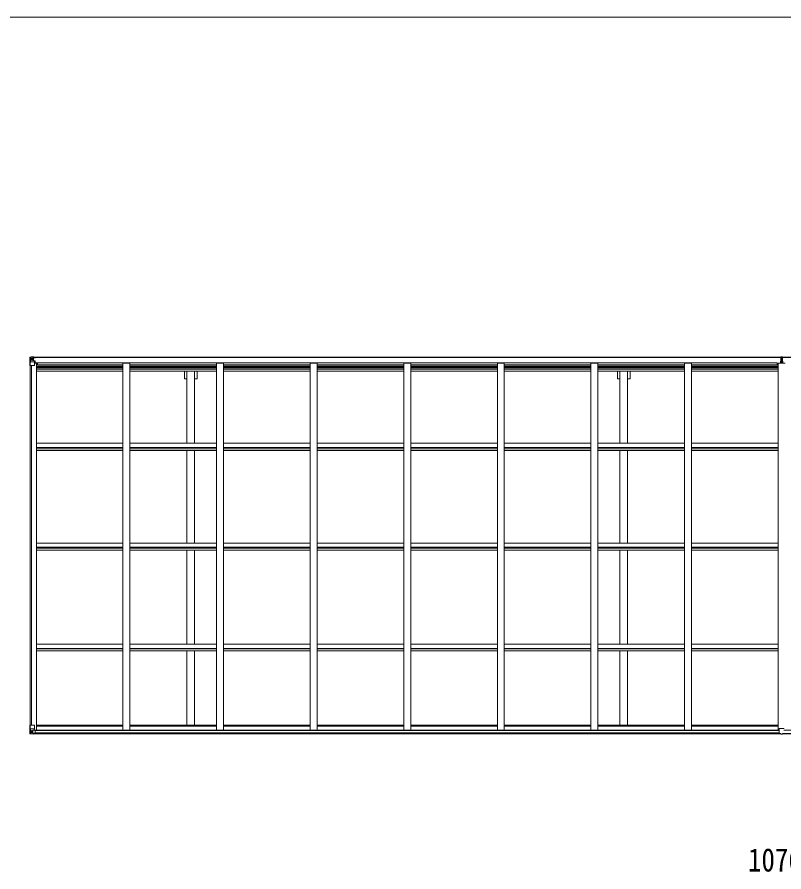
# Model space of a CAD drawing. Units: millimetres at full size; details may follow other scales. Extents: x -9783 to 9892, y -6828 to 6752.
# Drawn here: x -2438 to 3051, y 629 to 6752 of the extents above; entities that cross this region are included whole.
import ezdxf
from ezdxf.enums import TextEntityAlignment as Align

# ---------------------------------------------------------------- set-up
doc = ezdxf.new("R2010")
doc.units = ezdxf.units.MM
doc.header["$LTSCALE"] = 35
for name, color, linetype, lineweight in [('0-1_本体', 4, 'Continuous', 9), ('0-2_部品', 7, 'Continuous', 9), ('0-A_寸法', 6, 'Continuous', 9), ('F-0_240', 7, 'Continuous', 9)]:
    doc.layers.add(name, color=color, linetype=linetype, lineweight=lineweight)
doc.styles.add('ＭＳ ゴシック', font='')
doc.styles.get('ＭＳ ゴシック').set_extended_font_data('MS Gothic')

msp = doc.modelspace()

# ---------------------------------------------------------------- linework, layer by layer
at = {"layer": '0-1_本体'}
for p, q in [((3028.2, 4316.31), (-2323.8, 4316.31)), ((3028.2, 4314.25), (-2323.8, 4314.25)), ((3033.2, 4316.31), (3033.14, 4316.31)), ((3033.21, 4314.25), (3033.2, 4314.25)), ((3041.2, 4316.31), (8393.2, 4316.31)), ((3041.2, 4314.25), (8393.2, 4314.25)), ((-2345.3, 1680.45), (-2345.3, 4255.54)), ((-2336.3, 1680.45), (-2336.3, 4255.54)), ((-2335.6, 1680.45), (-2335.6, 4255.54)), ((-2313.3, 4274.02), (-2300.3, 4274.02)), ((-2300.3, 1644.1), (-2300.3, 4274.02)), ((-1680.3, 4251.61), (-2300.3, 4251.61)), ((-2300.3, 4244.54), (-1680.3, 4244.54)), ((-1680.3, 4240.75), (-2300.3, 4240.75)), ((-1680.3, 4229.41), (-2300.3, 4229.41)), ((-2292.8, 4260.97), (-2292.8, 4276.05)), ((-2292.8, 4276.05), (3002.2, 4276.05)), ((-1680.3, 4260.97), (-2292.8, 4260.97)), ((-1680.3, 4274.02), (-1630.3, 4274.02)), ((-1680.3, 1644.1), (-1680.3, 4274.02)), ((-1630.3, 1644.1), (-1630.3, 4274.02)), ((-1010.3, 4260.97), (-1630.3, 4260.97)), ((-1010.3, 4251.61), (-1630.3, 4251.61)), ((-1630.3, 4244.54), (-1010.3, 4244.54)), ((-1010.3, 4240.75), (-1630.3, 4240.75)), ((-1010.3, 4229.41), (-1630.3, 4229.41)), ((-1010.3, 4274.02), (-960.3, 4274.02)), ((-1010.3, 1644.1), (-1010.3, 4274.02)), ((-960.3, 1644.1), (-960.3, 4274.02)), ((-340.3, 4260.97), (-960.3, 4260.97)), ((-340.3, 4251.61), (-960.3, 4251.61)), ((-960.3, 4244.54), (-340.3, 4244.54)), ((-340.3, 4240.75), (-960.3, 4240.75)), ((-340.3, 4229.41), (-960.3, 4229.41)), ((-340.3, 4274.02), (-290.3, 4274.02)), ((-340.3, 1644.1), (-340.3, 4274.02)), ((-290.3, 1644.1), (-290.3, 4274.02)), ((329.7, 4260.97), (-290.3, 4260.97)), ((329.7, 4251.61), (-290.3, 4251.61)), ((-290.3, 4244.54), (329.7, 4244.54)), ((329.7, 4240.75), (-290.3, 4240.75)), ((329.7, 4229.41), (-290.3, 4229.41)), ((329.7, 4274.02), (379.7, 4274.02)), ((329.7, 1644.1), (329.7, 4274.02)), ((379.7, 1644.1), (379.7, 4274.02)), ((999.7, 4260.97), (379.7, 4260.97)), ((999.7, 4251.61), (379.7, 4251.61)), ((379.7, 4244.54), (999.7, 4244.54)), ((999.7, 4240.75), (379.7, 4240.75)), ((999.7, 4229.41), (379.7, 4229.41)), ((999.7, 4274.02), (1049.7, 4274.02)), ((999.7, 1644.1), (999.7, 4274.02)), ((1049.7, 1644.1), (1049.7, 4274.02)), ((1669.7, 4260.97), (1049.7, 4260.97)), ((1669.7, 4251.61), (1049.7, 4251.61)), ((1049.7, 4244.54), (1669.7, 4244.54)), ((1669.7, 4240.75), (1049.7, 4240.75)), ((1669.7, 4229.41), (1049.7, 4229.41)), ((1669.7, 4274.02), (1719.7, 4274.02)), ((1669.7, 1644.1), (1669.7, 4274.02)), ((1719.7, 1644.1), (1719.7, 4274.02)), ((2339.7, 4260.97), (1719.7, 4260.97)), ((2339.7, 4251.61), (1719.7, 4251.61)), ((1719.7, 4244.54), (2339.7, 4244.54)), ((2339.7, 4240.75), (1719.7, 4240.75)), ((2339.7, 4229.41), (1719.7, 4229.41)), ((2339.7, 4274.02), (2389.7, 4274.02)), ((2339.7, 1644.1), (2339.7, 4274.02)), ((2389.7, 1644.1), (2389.7, 4274.02)), ((3009.7, 4260.97), (2389.7, 4260.97)), ((3009.7, 4251.61), (2389.7, 4251.61)), ((2389.7, 4244.54), (3009.7, 4244.54)), ((3009.7, 4240.75), (2389.7, 4240.75)), ((3009.7, 4229.41), (2389.7, 4229.41)), ((3002.2, 4276.05), (3002.2, 4260.97)), ((3009.7, 4274.02), (3059.7, 4274.02)), ((3009.7, 1644.1), (3009.7, 4274.02)), ((-1680.3, 4216.58), (-2300.3, 4216.58)), ((-1010.3, 4216.58), (-1630.3, 4216.58)), ((-1222.8, 3699.01), (-1222.8, 4216.58)), ((-1167.8, 3699.01), (-1167.8, 4216.58)), ((-1150.1, 4160.31), (-1150.1, 4216.58)), ((-340.3, 4216.58), (-960.3, 4216.58)), ((329.7, 4216.58), (-290.3, 4216.58)), ((999.7, 4216.58), (379.7, 4216.58)), ((1669.7, 4216.58), (1049.7, 4216.58)), ((2339.7, 4216.58), (1719.7, 4216.58)), ((1877.2, 3699.01), (1877.2, 4216.58)), ((1932.2, 3699.01), (1932.2, 4216.58)), ((1949.9, 4160.31), (1949.9, 4216.58)), ((3009.7, 4216.58), (2389.7, 4216.58)), ((-1150.1, 4160.31), (-1167.8, 4160.31)), ((1949.9, 4160.31), (1932.2, 4160.31)), ((-1680.3, 3699.01), (-2300.3, 3699.01)), ((-1010.3, 3699.01), (-1630.3, 3699.01)), ((-340.3, 3699.01), (-960.3, 3699.01)), ((329.7, 3699.01), (-290.3, 3699.01)), ((999.7, 3699.01), (379.7, 3699.01)), ((1669.7, 3699.01), (1049.7, 3699.01)), ((2339.7, 3699.01), (1719.7, 3699.01)), ((3009.7, 3699.01), (2389.7, 3699.01)), ((-1680.3, 3670.05), (-2300.3, 3670.05)), ((-1680.3, 3659.89), (-2300.3, 3659.89)), ((-1680.3, 3647.06), (-2300.3, 3647.06)), ((-1010.3, 3670.05), (-1630.3, 3670.05)), ((-1010.3, 3659.89), (-1630.3, 3659.89)), ((-1010.3, 3647.06), (-1630.3, 3647.06)), ((-1222.8, 2984.23), (-1222.8, 3647.06)), ((-1167.8, 2984.23), (-1167.8, 3647.06)), ((-340.3, 3670.05), (-960.3, 3670.05)), ((-340.3, 3659.89), (-960.3, 3659.89)), ((-340.3, 3647.06), (-960.3, 3647.06)), ((329.7, 3670.05), (-290.3, 3670.05)), ((329.7, 3659.89), (-290.3, 3659.89)), ((329.7, 3647.06), (-290.3, 3647.06)), ((999.7, 3670.05), (379.7, 3670.05)), ((999.7, 3659.89), (379.7, 3659.89)), ((999.7, 3647.06), (379.7, 3647.06)), ((1669.7, 3670.05), (1049.7, 3670.05)), ((1669.7, 3659.89), (1049.7, 3659.89)), ((1669.7, 3647.06), (1049.7, 3647.06)), ((2339.7, 3670.05), (1719.7, 3670.05)), ((2339.7, 3659.89), (1719.7, 3659.89)), ((2339.7, 3647.06), (1719.7, 3647.06)), ((1877.2, 2984.23), (1877.2, 3647.06)), ((1932.2, 2984.23), (1932.2, 3647.06)), ((3009.7, 3670.05), (2389.7, 3670.05)), ((3009.7, 3659.89), (2389.7, 3659.89)), ((3009.7, 3647.06), (2389.7, 3647.06)), ((-1680.3, 2984.23), (-2300.3, 2984.23)), ((-1680.3, 2954.79), (-2300.3, 2954.79)), ((-1680.3, 2947.64), (-2300.3, 2947.64)), ((-1010.3, 2984.23), (-1630.3, 2984.23)), ((-1010.3, 2954.79), (-1630.3, 2954.79)), ((-1010.3, 2947.64), (-1630.3, 2947.64)), ((-340.3, 2984.23), (-960.3, 2984.23)), ((-340.3, 2954.79), (-960.3, 2954.79)), ((-340.3, 2947.64), (-960.3, 2947.64)), ((329.7, 2984.23), (-290.3, 2984.23)), ((329.7, 2954.79), (-290.3, 2954.79)), ((329.7, 2947.64), (-290.3, 2947.64)), ((999.7, 2984.23), (379.7, 2984.23)), ((999.7, 2954.79), (379.7, 2954.79)), ((999.7, 2947.64), (379.7, 2947.64)), ((1669.7, 2984.23), (1049.7, 2984.23)), ((1669.7, 2954.79), (1049.7, 2954.79)), ((1669.7, 2947.64), (1049.7, 2947.64)), ((2339.7, 2984.23), (1719.7, 2984.23)), ((2339.7, 2954.79), (1719.7, 2954.79)), ((2339.7, 2947.64), (1719.7, 2947.64)), ((3009.7, 2984.23), (2389.7, 2984.23)), ((3009.7, 2954.79), (2389.7, 2954.79)), ((3009.7, 2947.64), (2389.7, 2947.64)), ((-1680.3, 2934.69), (-2300.3, 2934.69)), ((-1010.3, 2934.69), (-1630.3, 2934.69)), ((-1222.8, 2260.32), (-1222.8, 2934.69)), ((-1167.8, 2260.32), (-1167.8, 2934.69)), ((-340.3, 2934.69), (-960.3, 2934.69)), ((329.7, 2934.69), (-290.3, 2934.69)), ((999.7, 2934.69), (379.7, 2934.69)), ((1669.7, 2934.69), (1049.7, 2934.69)), ((2339.7, 2934.69), (1719.7, 2934.69)), ((1877.2, 2260.32), (1877.2, 2934.69)), ((1932.2, 2260.32), (1932.2, 2934.69)), ((3009.7, 2934.69), (2389.7, 2934.69)), ((-1680.3, 2260.32), (-2300.3, 2260.32)), ((-1680.3, 2230.56), (-2300.3, 2230.56)), ((-1680.3, 2226.27), (-2300.3, 2226.27)), ((-1680.3, 2213.25), (-2300.3, 2213.25)), ((-1010.3, 2260.32), (-1630.3, 2260.32)), ((-1010.3, 2230.56), (-1630.3, 2230.56)), ((-1010.3, 2226.27), (-1630.3, 2226.27)), ((-1010.3, 2213.25), (-1630.3, 2213.25)), ((-1222.8, 1681.33), (-1222.8, 2213.25)), ((-1167.8, 1681.33), (-1167.8, 2213.25)), ((-340.3, 2260.32), (-960.3, 2260.32)), ((-340.3, 2230.56), (-960.3, 2230.56)), ((-340.3, 2226.27), (-960.3, 2226.27)), ((-340.3, 2213.25), (-960.3, 2213.25)), ((329.7, 2260.32), (-290.3, 2260.32)), ((329.7, 2230.56), (-290.3, 2230.56)), ((329.7, 2226.27), (-290.3, 2226.27)), ((329.7, 2213.25), (-290.3, 2213.25)), ((999.7, 2260.32), (379.7, 2260.32)), ((999.7, 2230.56), (379.7, 2230.56)), ((999.7, 2226.27), (379.7, 2226.27)), ((999.7, 2213.25), (379.7, 2213.25)), ((1669.7, 2260.32), (1049.7, 2260.32)), ((1669.7, 2230.56), (1049.7, 2230.56)), ((1669.7, 2226.27), (1049.7, 2226.27)), ((1669.7, 2213.25), (1049.7, 2213.25)), ((2339.7, 2260.32), (1719.7, 2260.32)), ((2339.7, 2230.56), (1719.7, 2230.56)), ((2339.7, 2226.27), (1719.7, 2226.27)), ((2339.7, 2213.25), (1719.7, 2213.25)), ((1877.2, 1681.33), (1877.2, 2213.25)), ((1932.2, 1681.33), (1932.2, 2213.25)), ((3009.7, 2260.32), (2389.7, 2260.32)), ((3009.7, 2230.56), (2389.7, 2230.56)), ((3009.7, 2226.27), (2389.7, 2226.27)), ((3009.7, 2213.25), (2389.7, 2213.25)), ((-1680.3, 1672.21), (-2300.88, 1672.21)), ((-1680.3, 1681.33), (-2300.61, 1681.33)), ((-1010.3, 1681.33), (-1630.3, 1681.33)), ((-1010.3, 1672.21), (-1630.3, 1672.21)), ((-340.3, 1681.33), (-960.3, 1681.33)), ((-340.3, 1672.21), (-960.3, 1672.21)), ((329.7, 1681.33), (-290.3, 1681.33)), ((329.7, 1672.21), (-290.3, 1672.21)), ((999.7, 1681.33), (379.7, 1681.33)), ((999.7, 1672.21), (379.7, 1672.21)), ((1669.7, 1681.33), (1049.7, 1681.33)), ((1669.7, 1672.21), (1049.7, 1672.21)), ((2339.7, 1681.33), (1719.7, 1681.33)), ((2339.7, 1672.21), (1719.7, 1672.21)), ((3009.39, 1681.33), (2389.7, 1681.33)), ((3009.12, 1672.21), (2389.7, 1672.21)), ((-2318.8, 1619.6), (3028.2, 1619.6)), ((-2318.8, 1618.65), (3028.2, 1618.65)), ((-2309.34, 1644.1), (3018.74, 1644.1)), ((-2308.8, 1641.74), (3018.2, 1641.74)), ((-2308.8, 1626.09), (3018.2, 1626.09)), ((8388.2, 1619.6), (3041.2, 1619.6)), ((8388.2, 1618.65), (3041.2, 1618.65)), ((8378.74, 1644.1), (3050.66, 1644.1))]:
    msp.add_line(p, q, dxfattribs=at)
for points in [[(-1222.8, 4160.31), (-1240.5, 4160.31), (-1240.5, 4216.58)], [(1877.2, 4160.31), (1859.5, 4160.31), (1859.5, 4216.58)]]:
    msp.add_lwpolyline(points, dxfattribs=at)
at = {"layer": '0-2_部品'}
for p, q in [((-2347.3, 4316.25), (-2347.3, 4316.21)), ((-2346.36, 4317.25), (-2346.36, 4317.25)), ((-2346.36, 4317.21), (-2346.36, 4317.25)), ((-2337.39, 4317.64), (-2345.31, 4317.17)), ((-2344.45, 4316.2), (-2344.46, 4316.13)), ((-2344.46, 4255.54), (-2344.46, 4316.13)), ((-2343.91, 4282.42), (-2339.77, 4294.51)), ((-2340.49, 4312.75), (-2343.22, 4316.42)), ((-2339.63, 4309.25), (-2337.3, 4309.3)), ((-2339.63, 4295.77), (-2339.63, 4309.25)), ((-2337.3, 4295.74), (-2339.63, 4295.77)), ((-2325.3, 4318.43), (-2337.3, 4317.65)), ((-2337.3, 4309.3), (-2325.3, 4309.3)), ((-2337.3, 4295.74), (-2325.3, 4295.74)), ((-2337.3, 4295.74), (-2337.3, 4295.74)), ((-2331.82, 4302.1), (-2331.82, 4301.14)), ((-2326.3, 4309.3), (-2325.3, 4309.3)), ((-2318.8, 4318.94), (-2325.3, 4318.54)), ((-2325.3, 4292.45), (-2325.3, 4318.54)), ((-2325.3, 4317.66), (-2318.8, 4318.06)), ((-2323.8, 4312.84), (-2325.3, 4312.84)), ((-2323.8, 4309.3), (-2325.3, 4309.3)), ((-2323.8, 4295.74), (-2325.3, 4295.74)), ((-2324.47, 4292.19), (-2314.12, 4290.53)), ((-2324.47, 4291.55), (-2324.47, 4292.19)), ((-2314.12, 4289.9), (-2324.47, 4291.55)), ((-2318.8, 4317.13), (-2323.8, 4317.04)), ((-2323.3, 4312.48), (-2323.8, 4312.48)), ((-2319.8, 4307.55), (-2323.8, 4307.55)), ((-2319.8, 4299.34), (-2323.8, 4299.34)), ((-2323.69, 4311.18), (-2319.8, 4311.18)), ((-2323.3, 4313.5), (-2323.3, 4311.55)), ((-2315.3, 4313.5), (-2323.3, 4313.5)), ((-2315.3, 4313.48), (-2323.3, 4313.48)), ((-2313.3, 4311.63), (-2323.3, 4311.55)), ((-2323.3, 4311.38), (-2323.3, 4311.55)), ((-2323.3, 4311.55), (-2323.3, 4311.55)), ((-2319.8, 4291.44), (-2319.8, 4311.41)), ((-2318.8, 4318.06), (-2318.8, 4318.94)), ((-2318.8, 4317.54), (-2318.8, 4318.06)), ((-2318.8, 4317.54), (-2318.8, 4317.13)), ((-2318.8, 4317.13), (-2318.8, 4316.31)), ((-2314.12, 4290.53), (-2314.12, 4289.9)), ((-2313.85, 4290.46), (-2309.8, 4290.42)), ((-2313.8, 4316.74), (-2313.8, 4316.31)), ((-2313.5, 4316.74), (-2313.8, 4316.74)), ((-2313.5, 4316.74), (-2311.81, 4316.31)), ((-2313.3, 4313.24), (-2308.3, 4313.24)), ((-2313.3, 4311.63), (-2313.3, 4313.24)), ((-2313.3, 4256.54), (-2313.3, 4289.64)), ((-2308.8, 4290.41), (-2309.8, 4290.42)), ((-2309.8, 4288.69), (-2308.8, 4288.69)), ((-2308.8, 4275.23), (-2308.8, 4290.41)), ((-2308.3, 4314.25), (-2308.3, 4313.24)), ((-2308.3, 4313.24), (-2307.3, 4313.24)), ((-2307.3, 4313.24), (-2307.3, 4314.25)), ((-2307.3, 4313.24), (-2307.3, 4311.68)), ((-2307.3, 4311.56), (-2307.3, 4311.68)), ((3026.2, 4286.97), (3033.2, 4287.03)), ((3028.2, 4318.03), (3033.04, 4318.33)), ((3028.2, 4315.03), (3028.2, 4318.03)), ((3033.2, 4315.34), (3028.2, 4315.03)), ((3028.2, 4313.53), (3028.2, 4315.03)), ((3029.2, 4312.53), (3033.2, 4312.53)), ((3029.2, 4310.7), (3029.2, 4312.53)), ((3029.2, 4310.7), (3033.2, 4310.63)), ((3029.2, 4307.1), (3029.2, 4310.7)), ((3029.2, 4307.1), (3033.2, 4307.03)), ((3029.2, 4298.87), (3029.2, 4307.1)), ((3029.2, 4298.87), (3033.2, 4298.83)), ((3029.2, 4287), (3029.2, 4298.87)), ((3033.04, 4318.33), (3034.7, 4318.43)), ((3034.7, 4315.42), (3033.2, 4315.33)), ((3033.2, 4312.53), (3033.2, 4315.33)), ((3033.2, 4312.53), (3033.2, 4301.82)), ((3033.2, 4301.82), (3036.2, 4301.82)), ((3033.2, 4294.75), (3033.2, 4301.82)), ((3033.2, 4294.75), (3036.2, 4294.75)), ((3033.2, 4285.1), (3033.2, 4294.75)), ((3034.7, 4318.43), (3034.7, 4315.42)), ((3041.2, 4315.03), (3034.7, 4315.42)), ((3036.2, 4312.53), (3040.2, 4312.53)), ((3036.2, 4312.53), (3036.2, 4301.82)), ((3036.2, 4310.63), (3040.2, 4310.63)), ((3036.2, 4294.75), (3036.2, 4301.82)), ((3036.2, 4285.1), (3036.2, 4294.75)), ((3043.2, 4286.47), (3036.2, 4286.53)), ((3040.2, 4310.63), (3040.2, 4312.53)), ((3040.2, 4287), (3040.2, 4298.83)), ((3041.2, 4313.53), (3041.2, 4315.03)), ((3043.2, 4285.59), (3043.2, 4286.47)), ((-2344.46, 4255.54), (-2314.3, 4255.54)), ((-2343.91, 4282.42), (-2337.3, 4282.21)), ((-2337.3, 4282.21), (-2313.3, 4282.21)), ((-2308.8, 4278.54), (-2313.3, 4278.54)), ((-2292.8, 4275.23), (-2313.3, 4275.23)), ((3026.2, 4285.59), (3033.2, 4285.53)), ((3026.2, 4274.21), (3026.2, 4285.09)), ((3033.2, 4285.1), (3036.2, 4285.1)), ((3033.2, 4278.03), (3033.2, 4285.1)), ((3033.2, 4278.03), (3036.2, 4278.03)), ((3033.2, 4278.03), (3033.2, 4274.21)), ((3036.2, 4278.03), (3036.2, 4285.1)), ((3036.2, 4278.03), (3036.2, 4274.21)), ((3043.2, 4274.21), (3043.2, 4285.09)), ((-2347.3, 1680.45), (-2314.3, 1680.45)), ((-2347.3, 1619.74), (-2347.3, 1680.45)), ((-2344.46, 1680.45), (-2344.46, 1619.86)), ((-2343.91, 1653.57), (-2337.3, 1653.78)), ((-2343.91, 1653.57), (-2339.77, 1641.48)), ((-2337.3, 1653.78), (-2313.3, 1653.78)), ((-2313.3, 1679.45), (-2313.3, 1646.35)), ((3018.2, 1622.19), (3018.2, 1654.51)), ((3050.2, 1655.51), (3019.2, 1655.51)), ((-2346.36, 1618.78), (-2346.36, 1618.74)), ((-2337.39, 1618.35), (-2345.31, 1618.82)), ((-2344.45, 1619.79), (-2344.46, 1619.86)), ((-2340.49, 1623.24), (-2343.22, 1619.57)), ((-2337.3, 1640.25), (-2339.63, 1640.22)), ((-2339.63, 1640.22), (-2339.63, 1626.74)), ((-2339.63, 1626.74), (-2337.3, 1626.69)), ((-2337.3, 1640.25), (-2337.3, 1640.25)), ((-2325.3, 1640.25), (-2337.3, 1640.25)), ((-2337.3, 1626.69), (-2325.3, 1626.69)), ((-2325.3, 1617.56), (-2337.3, 1618.34)), ((-2332.78, 1633.89), (-2332.78, 1634.85)), ((-2325.3, 1644.23), (-2318.8, 1644.23)), ((-2325.3, 1644.23), (-2325.3, 1617.45)), ((-2314.12, 1646.09), (-2324.47, 1644.44)), ((-2324.47, 1644.44), (-2324.47, 1644.23)), ((-2321.78, 1644.23), (-2314.12, 1645.46)), ((-2318.8, 1644.23), (-2309.8, 1644.2)), ((-2318.8, 1617.05), (-2318.8, 1622.99)), ((-2309.8, 1622.42), (-2318.8, 1622.37)), ((-2314.12, 1645.46), (-2314.12, 1646.09)), ((-2308.8, 1643.29), (-2308.8, 1623.14)), ((3018.2, 1622.19), (3018.2, 1622.15)), ((3028.2, 1621.42), (3019.2, 1621.47)), ((3041.2, 1621.42), (3050.2, 1621.47))]:
    msp.add_line(p, q, dxfattribs=at)
for points in [[(-2347.3, 4316.21), (-2347.3, 4255.54), (-2344.46, 4255.54)], [(-2346.36, 4317.25), (-2337.3, 4317.81), (-2325.3, 4318.54)], [(-2333.74, 4303.06), (-2334.7, 4303.06), (-2334.7, 4304.02), (-2333.74, 4304.02)], [(-2332.78, 4304.98), (-2332.78, 4305.94), (-2331.82, 4305.94), (-2331.82, 4304.98)], [(-2331.82, 4301.14), (-2332.78, 4301.14), (-2332.78, 4302.1)], [(-2330.86, 4304.02), (-2329.9, 4304.02), (-2329.9, 4303.06), (-2330.86, 4303.06)], [(-2318.8, 4317.54), (-2323.8, 4317.54), (-2323.8, 4292.08)], [(-2323.3, 4312.48), (-2315.3, 4312.48), (-2315.3, 4314.25)], [(-2308.3, 4311.51), (-2323.3, 4311.38), (-2323.3, 4311.38)], [(-2313.3, 4311.63), (-2313.3, 4311.62), (-2307.3, 4311.68)], [(-2309.8, 4290.42), (-2309.8, 4288.69), (-2313.3, 4288.67)], [(3033.2, 4286.53), (3026.2, 4286.47), (3026.2, 4286.97)], [(3033.2, 4285.03), (3026.2, 4285.09), (3026.2, 4285.59), (3026.2, 4286.47)], [(3034.7, 4318.43), (3041.2, 4318.03), (3041.2, 4315.03)], [(3036.2, 4307.03), (3040.2, 4307.03), (3040.2, 4310.63)], [(3036.2, 4298.83), (3040.2, 4298.83), (3040.2, 4307.03)], [(3036.2, 4287.03), (3043.2, 4286.97), (3043.2, 4286.47)], [(3036.2, 4285.53), (3043.2, 4285.59), (3043.2, 4285.09), (3036.2, 4285.03)], [(-2346.36, 1618.74), (-2337.3, 1618.18), (-2318.8, 1617.05)], [(-2333.74, 1631.97), (-2334.7, 1631.97), (-2334.7, 1632.93), (-2333.74, 1632.93)], [(-2332.78, 1634.85), (-2331.82, 1634.85), (-2331.82, 1633.89)], [(-2331.82, 1631.01), (-2331.82, 1630.05), (-2332.78, 1630.05), (-2332.78, 1631.01)], [(-2330.86, 1632.93), (-2329.9, 1632.93), (-2329.9, 1631.97), (-2330.86, 1631.97)], [(-2308.8, 1623.14), (-2308.81, 1623.03), (-2318.8, 1622.99)], [(3034.7, 1615.99), (3028.2, 1616.39), (3028.2, 1621.42)], [(3034.7, 1615.99), (3041.2, 1616.39), (3041.2, 1621.42)]]:
    msp.add_lwpolyline(points, dxfattribs=at)
for centre in [(-2332.3, 4303.54), (-2332.3, 1632.45)]:
    msp.add_circle(centre, 5.3, dxfattribs=at)
for centre, radius, start, end in [((-2346.3, 4316.26), 1, 93.50017, 180.00079), ((-2346.3, 4316.25), 0.999, 93.4424, 179.95083), ((-2346.3, 4316.21), 0.999, 93.4424, 179.95083), ((-2345.14, 4329.86), 12.7, 269.24466, 275.10311), ((-2343.17, 4316.25), 1.28, 131.17831, 182.45895), ((-2333.74, 4304.98), 0.96, 270, 0), ((-2333.74, 4302.1), 0.96, 0, 90), ((-2330.86, 4304.98), 0.96, 180, 270), ((-2330.86, 4302.1), 0.96, 90, 180), ((-2324.36, 4293.12), 0.937, 182.32209, 263.26766), ((-2324.36, 4292.48), 0.937, 182.32209, 263.26766), ((-2323.3, 4314), 0.5, 179.99802, 269.99691), ((-2323.3, 4313.98), 0.5, 180.00109, 270.00109), ((-2323.3, 4311.05), 0.5, 90.52895, 180.04464), ((-2323.29, 4310.87), 0.513, 91.88028, 181.04707), ((-2314.23, 4289.6), 0.937, 2.32209, 83.26766), ((-2314.23, 4288.97), 0.937, 2.32209, 83.26766), ((-2308.16, 4319.2), 7.69, 268.96999, 276.43426), ((3029.2, 4313.53), 1, 180, 270), ((3040.2, 4313.53), 1, 270, 0), ((-2314.3, 4256.54), 1, 270, 0), ((-2314.3, 1679.45), 1, 0, 90), ((3019.2, 1654.51), 1, 90, 180), ((3050.2, 1654.51), 1, 0, 90), ((-2346.3, 1619.78), 0.999, 180.04917, 266.5576), ((-2346.3, 1619.74), 0.999, 180.04917, 266.5576), ((-2346.3, 1619.73), 1, 179.99921, 266.49983), ((-2345.14, 1606.13), 12.7, 84.89689, 90.75534), ((-2343.17, 1619.74), 1.28, 177.54105, 228.82169), ((-2333.74, 1633.89), 0.96, 270, 0), ((-2333.74, 1631.01), 0.96, 0, 90), ((-2330.86, 1633.89), 0.96, 180, 270), ((-2330.86, 1631.01), 0.96, 90, 180), ((-2324.36, 1643.51), 0.937, 96.73234, 129.06602), ((-2314.23, 1647.02), 0.937, 276.73234, 357.67791), ((-2314.23, 1646.39), 0.937, 276.73234, 357.67791)]:
    msp.add_arc(centre, radius, start, end, dxfattribs=at)
for centre, major_axis, ratio, start_param, end_param in [((-2145.36, 4329.57), (201, 12.36), 0.060933, 3.1373463, 3.1378449), ((-2344.36, 4317.33), (2, 0.12), 0.060933, 3.1378449, 4.2119296), ((-2344.17, 4314.24), (-0.02, 3), 0.466854, 5.5234897, 6.1575023), ((-2342.5, 4309.16), (0.03, 5), 0.573921, 4.7320603, 5.5159136), ((-2341.04, 4295.79), (0, 3), 0.468246, 4.2703918, 4.7058971), ((-2419.05, 4309.3), (81.75, 0), 0.061163, 0, 0.0007725), ((3033.23, 4315.33), (0.18, -2.99), 0.008711, 3.1415927, 4.7113235), ((2861.33, 4304.82), (171.87, 10.52), 0.017422, 6.2821194, 6.2831848), ((-2343.19, 4284.77), (0.85, 2.32), 0.403757, 2.3087461, 3.2744049), ((-2343.19, 1651.22), (0.85, -2.32), 0.403757, 3.0087805, 3.9744392), ((-2344.36, 1618.66), (2, -0.12), 0.060933, 2.0712557, 3.1453404), ((-2145.36, 1606.42), (201, -12.36), 0.060933, 3.1453404, 3.145839), ((-2344.17, 1621.75), (-0.02, -3), 0.466854, 0.125683, 0.7596956), ((-2342.5, 1626.83), (0.03, -5), 0.573921, 0.7672717, 1.551125), ((-2341.03, 1640.2), (0, -3), 0.468246, 1.5772882, 2.0127935), ((-2419.05, 1626.69), (81.75, 0), 0.061163, 6.2824128, 6.2831853), ((-2309.8, 1643.29), (1, -0.021), 0.906239, 0.0187047, 1.589501), ((-2309.8, 1623.13), (1, 0.012), 0.707053, 4.7036637, 6.124411), ((3019.2, 1622.18), (1, -0.012), 0.707053, 3.2044821, 4.7211143), ((3050.2, 1622.18), (-1, -0.012), 0.707053, 1.562071, 3.0787032)]:
    msp.add_ellipse(centre, major_axis=major_axis, ratio=ratio, start_param=start_param, end_param=end_param, dxfattribs=at)
at = {"layer": 'F-0_240', "color": 5}
msp.add_line((-9783.03, 6751.9), (9396.97, 6751.9), dxfattribs=at)

# ---------------------------------------------------------------- texts
at = {"layer": '0-A_寸法', "color": 7, "style": 'ＭＳ ゴシック', "width": 0.85}
msp.add_text('10760', height=166.8, dxfattribs=at).set_placement((2794.08, 582.02), align=Align.BOTTOM_LEFT)

doc.saveas('drawing.dxf')
